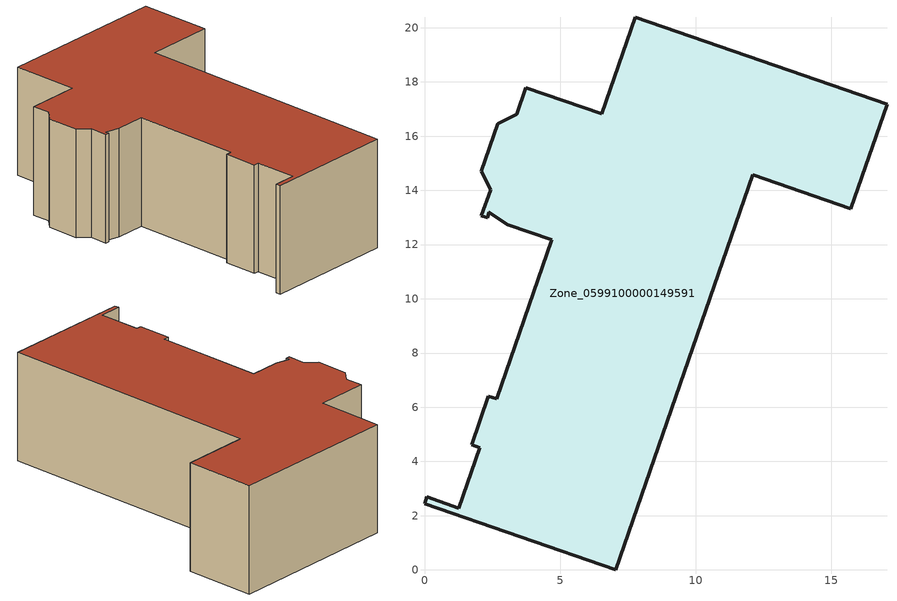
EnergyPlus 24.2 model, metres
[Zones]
Zone_0599100000149591
 floor ground (C_G): 2.38,13.19 2.33,12.98 2.1,13.06 2.44,14.02 2.09,14.71 2.7,16.45 3.4,16.81 3.74,17.78 6.53,16.82 7.77,20.39 17.06,17.17 15.73,13.33 12.11,14.58 7.06,0 0,2.44 0.08,2.69 1.27,2.28 2.04,4.51 1.74,4.62 2.36,6.41 2.66,6.31 4.69,12.17 3.06,12.73 z0
 wall outside (C_F): 6.53,16.82 3.74,17.78 3.4,16.81 2.7,16.45 2.09,14.71 2.44,14.02 2.1,13.06 2.33,12.98 2.38,13.19 3.06,12.73 4.69,12.17 2.66,6.31 2.36,6.41 1.74,4.62 2.04,4.51 1.27,2.28 0.08,2.69 0,2.44 7.06,0 12.11,14.58 15.73,13.33 17.06,17.17 7.77,20.39 6.53,16.82 z0:6.17
 roof outside (C_R): 3.06,12.73 4.69,12.17 2.66,6.31 2.36,6.41 1.74,4.62 2.04,4.51 1.27,2.28 0.08,2.69 0,2.44 7.06,0 12.11,14.58 15.73,13.33 17.06,17.17 7.77,20.39 6.53,16.82 3.74,17.78 3.4,16.81 2.7,16.45 2.09,14.71 2.44,14.02 2.1,13.06 2.33,12.98 2.38,13.19 z6.17
[BUILDING]
Pand.0599100000149591: North Axis=0; Terrain=City; Loads Convergence Tolerance Value=0.04; Temperature Convergence Tolerance Value=0.4; Solar Distribution=FullExterior; Maximum Number of Warmup Days=25; Minimum Number of Warmup Days=1
[Site:Location]
Rotterdam.The.Hague.AP_ZH_NLD Design_Conditions: Latitude=51.96; Longitude=4.45; Time Zone=1; Elevation=-4.5
[SITE:GROUNDTEMPERATURE:BUILDINGSURFACE]
18, 18, 18, 18, 18, 18, 18, 18, 18, 18, 18, 18
[MATERIAL] Thermal Absorptance=0.9; Solar Absorptance=0.7; Visible Absorptance=0.7
Name | Roughness | Thickness | Conductivity | Density | Specific Heat
G.D.1965 | MediumSmooth | 0.15 | 1 | 540 | 1210
F.D.1965 | Rough | 0.3 | 0.857143 | 1920 | 840
R.D.1965 | MediumRough | 0.2 | 0.08 | 1500 | 1000
[CONSTRUCTION]
C_G: G.D.1965
C_F: F.D.1965
C_R: R.D.1965
[ZONE]
Zone_0599100000149591: Type=1; Multiplier=1; Ceiling Height=Autocalculate; Volume=Autocalculate; Floor Area=autocalculate; Part of Total Floor Area=Yes
[ZONEINFILTRATION:DESIGNFLOWRATE]
Infil_Zone_0599100000149591: Zone or ZoneList or Space or SpaceList=Zone_0599100000149591; Schedule=AlwaysOn; Design Flow Rate Calculation Method=Flow/Area; Flow Rate per Floor Area=0.0042; Constant Term Coefficient=1; Temperature Term Coefficient=0; Velocity Term Coefficient=0; Velocity Squared Term Coefficient=0
[HVACTEMPLATE:ZONE:IDEALLOADSAIRSYSTEM]
Zone_0599100000149591: Maximum Heating Supply Air Temperature=50; Minimum Cooling Supply Air Temperature=13; Maximum Heating Supply Air Humidity Ratio=0.0156; Minimum Cooling Supply Air Humidity Ratio=0.0077; Heating Limit=NoLimit; Cooling Limit=NoLimit; Dehumidification Control Type=ConstantSensibleHeatRatio; Cooling Sensible Heat Ratio=0.7; Dehumidification Setpoint=60; Humidification Control Type=None; Humidification Setpoint=30; Outdoor Air Method=None; Outdoor Air Flow Rate per Person=0.00944; Outdoor Air Flow Rate per Zone Floor Area=0; Outdoor Air Flow Rate per Zone=0; Demand Controlled Ventilation Type=None; Outdoor Air Economizer Type=NoEconomizer; Heat Recovery Type=None; Sensible Heat Recovery Effectiveness=0.7; Latent Heat Recovery Effectiveness=0.65
[ZONECONTROL:THERMOSTAT]
ThermostatControl_Zone_0599100000149591: Zone or ZoneList=Zone_0599100000149591; Control Type Schedule=DualSetpointControlType; Control 1=Thermostat_Zone_0599100000149591; Temperature Difference Between Cutout And Setpoint=0
[THERMOSTATSETPOINT:DUALSETPOINT]
Thermostat_Zone_0599100000149591: Heating Setpoint Temperature Schedule=HeatingSetpoint_Zone_0599100000149591; Cooling Setpoint Temperature Schedule=CoolingSetpoint_Zone_0599100000149591
[SCHEDULE:COMPACT]
HeatingSetpoint_Zone_0599100000149591: Through: 12/31, For: AllDays, Until: 24:00, 21
CoolingSetpoint_Zone_0599100000149591: Through: 12/31, For: AllDays, Until: 24:00, 24
DualSetpointControlType: Through: 12/31, For: AllDays, Until: 24:00, 4
AlwaysOn: Through: 12/31, For: AllDays, Until: 24:00, 1
